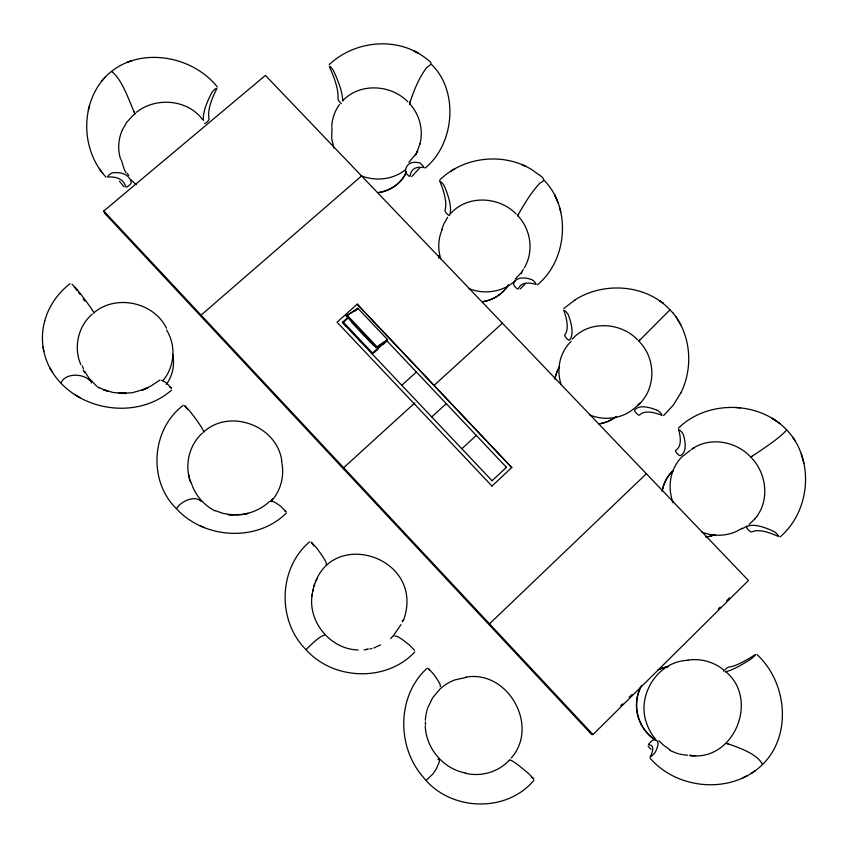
<?xml version="1.0" encoding="UTF-8"?>
<svg xmlns="http://www.w3.org/2000/svg" width="848" height="848" viewBox="0 0 848 848"><rect width="100%" height="100%" fill="white"/><g stroke="black" fill="none" stroke-linecap="round" stroke-linejoin="round"><path stroke-width="1.27" d="M306.202 649.536C310.495 645.328 319.198 636.127 324.392 635.247M425.42 725.125L425.463 721.966M331.769 126.808C332.024 118.837 334.727 110.961 339.486 104.558M425.283 720.27L425.897 715.277M311.926 596.049C321.668 523.29 427.816 554.465 403.319 620.842M312.181 594.459C307.591 621.743 330.497 649.377 358.153 649.971M425.071 168.105C455.281 143.577 458.514 90.185 431.526 64.522M366.294 313.94L511.747 467.566L357.22 304.146L364.47 312.022M332.003 127.815L331.674 138.394L333.836 148.018M343.482 468.859L343.652 467.725L414.789 402.948M217.279 86.931C191.256 54.102 135.214 45.474 105.014 77.295C79.903 104.537 81.026 150.319 106.042 177.2M419.834 144.213C423.703 130.157 419.59 114.533 409.785 103.848M286.359 512.987C257.008 542.455 203.944 539.063 176.32 508.577C147.7 480.657 151.463 429.077 183.316 405.291M386.646 340.557L372.007 353.817L387.483 339.582L357.835 308.259L346.164 315.986L376.056 347.616L386.646 340.557L506.447 467.343M426.056 714.281L426.714 711.345M44.785 320.703C39.92 337.801 42.644 356.828 52.173 371.837M312.7 591.554L313.166 589.646M88.319 110.293L89.496 105.597M419.93 143.884L416.834 152.598L417.629 151.177L415.488 155.004L416.262 153.615L408.853 162.318M533.975 780.234C506.139 813.72 449.122 811.07 422.929 776.736C396.504 746.622 396.928 695.339 427.169 668.192M427 710.391L427.562 708.472M409.52 103.795C413.612 91.16 418.626 78.355 426.608 67.66C432.915 63.123 432.671 63.473 425.198 57.802C397.15 36.241 354.411 40.577 329.257 64.618M44.753 320.788C48.824 306.107 57.961 293.005 70.002 283.751M439.667 180.115C463.856 156.096 505.397 151.834 533.848 170.978C537.706 174.985 549.674 178.917 539.879 183.115C530.912 192.793 524.053 204.326 517.609 215.784M441.819 229.331L443.663 224.275L447.627 217.3M409.478 103.753L410.178 101.686M313.58 586.954L314.597 584.092M427.901 707.539L432.65 697.766L440.218 688.809A46.089 45.008 83.9 0 1 455.122 679.831L466.527 677.34M402.217 621.902L402.895 620.068M442.179 229.532C438.14 238.648 437.759 249.185 440.716 258.661M122.409 129.818L126.564 122.515L134.154 114.13M122.43 129.765C118.285 138.892 117.512 149.545 120.596 159.106M414.789 651.953C386.455 682.333 333.434 680.435 306.022 649.674C276.999 620.863 278.218 568.361 309.605 541.83M678.358 428.176C707.19 399.896 758.971 400.542 786.817 430C814.684 459.34 810.614 510.984 780.107 536.879M663.581 415.626L673.492 404.931L680.87 392.847M680.827 392.953C693.41 367.767 691.025 335.267 673.195 313.166M524.276 267.883C534.017 251.676 530.943 229.808 518.181 216.145M315.785 581.293L317.152 578.59M401.03 624.584L393.324 635.756M517.566 215.731L518.584 213.972M521.912 271.636L523.386 269.282M521.085 273.628L522.039 272.134M756.723 516.57C769.602 499.302 766.306 473.725 751.964 458.344M426.374 780.255L433.158 773.694L436.201 769.115L439.391 761.769L439.211 759.14L437.939 759.299M543.96 180.179C571.234 207.378 567.778 259.848 537.441 284.833M420.046 167.618L411.778 176.532M563.825 308.502L575.209 299.789M163.113 380.349C173.914 367.491 176.034 348.284 168.413 333.349M511.206 758.059C539.773 725.93 507.666 669.263 465.425 677.245M749.102 524.467L755.049 518.69M755.017 518.732L756.755 516.527M491.988 480.848L506.532 467.227M171.529 390.144C135.457 421.838 72.621 410.262 49.958 368.032M355.068 310.993L357.835 308.259M357.22 304.146L337.069 322.187L491.957 486.042M521.17 272.78L515.383 278.939M271.286 501.232C280.349 491.236 284.366 477.032 282.034 463.761M376.056 347.616L387.483 339.582M102.004 80.867L105.014 77.295M640.017 339.751L638.682 341.225L669.941 309.849L673.185 313.156M524.965 284.175L520.195 288.945M635.3 407.369C656.098 392.317 656.999 359.881 639.593 341.935M669.984 309.891C646.77 284.398 603.946 281.292 575.114 299.842M572.135 339.264C588.735 320.152 620.736 322.007 637.601 339.825M451.051 213.113C467.916 194.627 499.398 196.503 516.209 214.078M509.224 760.296C498.327 772.093 480.943 777.075 465.393 773.249M620.725 705.663L622.602 703.808M629.174 697.3L631.983 694.512M718.288 608.991L720.164 607.136M726.725 600.628L729.545 597.84M592.996 734.569L748.445 580.498L265.413 75.408L103.774 211.004L104.675 213.272L591.65 734.485L592.996 734.569L103.774 211.004M342.952 100.488C360.018 82.585 391.087 84.429 407.856 101.813M393.663 635.576L390.557 638.491M489.529 623.831L646.367 473.746M491.872 486.148L511.842 467.449M638.003 404.846L639.996 402.991M461.853 448.751L476.353 435.342M431.77 416.898L446.313 403.595M434.208 385.268L502.376 323.194M401.835 385.204L416.41 372.007M202.534 432.978C189.019 444.946 184.27 465.319 190.609 482.152M374.424 352.312L378.208 348.92M382.936 344.67L385.776 342.126M515.425 280.434C503.352 292.136 484.356 294.839 468.976 288.627M348.242 317.057L342.369 322.431L492.073 480.742M348.645 317.64L342.952 322.685L346.535 326.491M269.643 501.401C261.226 509.256 250.054 514.068 238.564 514.81C211.724 514.227 244.489 515.86 247.998 513.305L244.955 513.973M201.071 315.138L361.566 175.949M92.358 314.025C78.069 326.109 73.246 347.669 80.91 364.725M649.95 757.974C676.153 788.852 728.125 794.353 759.278 767.493C792.795 739.043 787.993 682.841 756.893 654.486M634.399 408.217C622.432 418.774 604.518 420.958 589.89 415.064M203.902 431.759C230.211 408.015 277.264 425.972 281.78 460.93M786.297 430.349C778.888 438.819 761.917 449.578 750.671 457.252M93.725 312.838C115.932 293.949 153.774 302.079 166.484 328.229M405.439 169.738C393.175 179.681 375.547 181.557 361.036 175.759M136.358 112.328C155.619 96.884 187.249 99.163 202.375 119.324M750.724 457.295L752.399 456.15M751.476 773.259L755.526 770.525M746.887 526.089L742.127 528.876M742.053 528.166C730.404 536.19 714.8 537.261 701.784 532.067M346.164 315.986L357.019 309.266M692.392 448.751C710.105 436.688 735.364 441.204 749.918 456.203M690.495 450.224L681.94 456.818A43.916 41.944 49.1 0 0 673.1 470.449C669.04 480.742 669.231 492.508 673.132 502.822M451.104 170.978L455.164 168.593M747.236 775.719L742.806 777.902M147.965 387.642L142.029 390.239L150.796 386.084L160.028 380.021M380.625 644.946L376.205 646.791M691.576 449.217L694.12 447.977M176.564 508.524C180.327 501.963 194.171 494.638 201.305 501.348A5.13 0.721 -43 0 1 201.262 501.634M145.029 389.041L132.182 392.772L118.72 393.345L126.087 393.451L113.049 392.507L103.647 389.741L107.876 391.267L106.721 390.854M373.692 647.978L375.558 647.384M369.908 648.985L371.806 648.519M61.035 382.851C65.381 372.569 84.652 373.014 91.383 382.066A5.088 1.23 -42.1 0 1 91.213 383.042M366.325 649.292L368.339 648.943M687.823 660.157C700.384 658.154 713.634 661.79 723.503 669.782M364.068 649.854L367.004 649.515M695.699 755.579L690.738 755.812M688.343 660.306C657.868 660.846 636.074 695.424 646.706 723.492A45.75 43.746 67.4 0 0 655.387 738.968M689.604 755.292L691.544 755.292M232.522 514.842L223.278 513.453L215 510.528M687.664 755.218L682.831 754.709M690.06 755.536C733.923 761.737 759.564 699.367 725.74 671.701M735.523 407.443L740.421 407.824M533.604 778.771L531.95 777.404M679.969 754.137L681.877 754.519M465.52 772.984C443.493 769.062 426.237 748.572 425.251 726.344M414.502 650.342L409.531 645.137A106.191 7.876 46 0 0 395.051 636.233M677.149 753.374L679.025 753.883M726.407 743.389C738.322 747.226 757.147 753.83 762.267 764.069M726.46 743.346L728.114 743.866M676.227 753.066L669.92 750.459M199.481 499.684L200.764 500.415M104.887 390.197L99.163 387.547M199.937 525.696L204.485 527.689M521.902 164.618L526.014 166.484M657.211 410.284L657.688 410.517A4.6 1.325 46.7 0 1 661.376 413.909L662.012 415.297L660.221 414.683A105.12 29.203 45.8 0 0 639.996 414.672L639.233 415.181A3.551 0.996 46.9 0 1 636.35 413.167A3.551 0.996 46.9 0 1 634.548 410.167L635.12 409.457A102.152 28.419 45.9 0 1 657.211 410.284M214.82 510.835C204.612 505.514 196.354 496.451 192.252 485.671M75.61 395.083L79.935 397.68M88.393 379.13L90.344 380.614M670.344 750.056L663.507 745.18L658.949 740.76M776.111 420.809L772.04 418.234L779.948 423.608M326.024 564.408L326.427 564.365A103.392 7.706 46.9 0 0 316.103 547.331L311.248 542.158L312.329 543.706A106.201 7.908 46.9 0 1 313.951 545.921M97.446 386.794L99.025 387.949M284.939 510.962L286.041 511.757L281.165 506.68A104.007 7.982 46.5 0 0 271.402 501.73M96.704 386.169L89.241 378.547L84.609 371.223M373.682 345.613L351.888 322.558M365.689 336.476L364.916 334.865M650.988 749.431L648.148 746.261M346.97 314.979L376.883 346.62M343.037 321.848L372.675 353.224M351.909 332.183L353.711 334.08M356.393 336.921L361.778 342.613M131.08 179.744L132.309 181.08A43.322 40.821 -1.3 0 0 136.411 184.705M124.041 186.857L119.494 181.186M126.924 173.183L128.811 175.398M72.048 284.207L76.733 289.094A104.622 7.526 47.7 0 1 94.117 313.113M429.289 669.899L428.42 668.584L433.339 673.821A104.431 7.674 46.4 0 1 440.133 686.551M99.788 169.282L102.64 173.246M533.636 778.761L528.484 773.44A109.445 7.685 45.6 0 0 509.606 759.861L509.415 760.115M676.015 316.802L680.753 324.826M792.806 437.239L795.329 441.193M166.621 329.989L168.01 332.49M124.561 170.088L125.801 172.473M111.841 71.688C122.366 79.67 128.928 100.573 134.991 113.897M83.199 370.057L84.503 372.654M439.211 759.14L439.423 760.041M556.553 198.93L554.571 194.658L558.228 203.266M124.2 169.271L121.306 159.922M134.164 111.735L135.033 113.865M82.341 365.944L83.39 368.615M190.98 481.982L191.892 484.759M801.265 453.956L803.84 463.029M561.09 384.526C557.984 374.848 558.185 364.078 562.118 354.665A43.216 41.541 36 0 1 571.107 341.384M560.793 212.212L559.648 207.696M189.316 477.827L189.952 480.721M281.462 460.92L281.843 462.817M43.047 346.991L43.82 351.316M188.881 474.891L189.168 476.852M653.819 739.064A40.386 38.679 67.6 0 1 640.293 687.855M659.85 669.051A40.386 38.679 67.6 0 1 667.758 666.74M655.557 740.156A40.407 38.701 67.6 0 1 641.735 685.343M657.518 670.185A40.407 38.701 67.6 0 1 667.927 666.719M723.609 671.351A3.636 0.583 -42.2 0 1 728.305 667.164L729.28 666.973A105.237 16.419 -41.6 0 0 753.225 655.928L755.345 654.688L754.688 655.642A4.696 0.774 -42 0 1 750.777 659.14L750.236 659.5A102.481 16.027 -41.6 0 1 725.485 671.764M172.61 354.263A39.453 37.937 -12.8 0 1 166.314 384.483M74.274 287.027A107.601 7.717 47.8 0 1 77.168 290.747M78.514 292.518A107.601 7.717 47.8 0 1 79.797 294.224M83.252 298.941A107.601 7.717 47.8 0 1 84.758 301.061M161.586 380.466A103.255 7.992 47 0 1 166.717 383.243L171.497 388.236L170.639 387.674A106.095 8.226 47 0 0 169.399 386.911M272.494 499.09A39.549 38.785 -16 0 1 270.809 501.338M272.473 498.995A39.57 38.796 -16 0 1 270.798 501.242M187.397 409.224A106.392 7.844 47.4 0 0 186.083 407.496L184.716 405.715L189.56 410.814A103.509 7.653 47.3 0 1 204.018 432.247M714.959 534.643A38.87 37.195 49.8 0 1 707.221 536.826M662.235 490.579A38.87 37.195 49.8 0 1 673.132 470.587M715.15 534.558A38.881 37.217 49.8 0 1 705.621 536.985M662.246 491.363A38.881 37.217 49.8 0 1 673.301 470.481M616.167 416.569A38.266 36.856 36.6 0 1 599.239 423.905M555.366 376.703A38.266 36.856 36.6 0 1 559.426 367.004M616.316 416.432A38.277 36.877 36.6 0 1 599.366 423.777M554.931 379.13A38.277 36.877 36.6 0 1 559.542 366.845M508.196 285.172A37.821 36.284 21.1 0 1 482.47 301.814M438.819 257.983A37.821 36.284 21.1 0 1 439.412 255.46M508.291 284.97A37.842 36.305 21.1 0 1 482.544 301.623M438.882 257.781A37.842 36.305 21.1 0 1 439.465 255.248M406.468 172.112A37.588 35.637 11.8 0 1 378.166 192.75M406.51 171.868A37.598 35.648 11.8 0 1 378.197 192.517M341.384 103.647A3.519 0.922 51.4 0 1 338.045 99.205L338.023 97.891A103.509 26.373 52.3 0 0 330.307 68.741L329.331 66.282L330.275 66.769A4.558 1.23 51.8 0 1 333.487 70.734L333.783 71.327A100.658 25.737 52.2 0 1 342.719 101.06M204.675 123.511A3.487 1.124 -43 0 0 209.021 119.324L208.926 118.052A100.986 31.842 -44.3 0 1 215.901 90.588L216.929 88.372L215.752 88.69A4.505 1.484 -43.4 0 0 212.127 92.178L211.799 92.729A98.336 31.069 -44.2 0 0 203.361 120.617M563.867 310.347L564.482 312.223A102.131 28.525 49.2 0 1 565.118 334.398L564.683 335.257A3.519 0.986 48.1 0 0 566.57 338.352A3.519 0.986 48.1 0 0 569.305 340.218L569.93 339.56A99.428 27.793 49.1 0 0 568.499 315.35L568.277 314.831A4.537 1.314 48.3 0 0 565.139 310.93L563.878 310.283M778.697 536.339L776.556 535.671A108.374 29.235 44.1 0 0 752.346 531.696L751.339 531.972A3.636 1.007 45.2 0 1 748.222 529.724A3.636 1.007 45.2 0 1 746.579 526.862L747.385 526.375A105.247 28.472 44.2 0 1 773.683 531.399L774.224 531.696A4.717 1.336 44.9 0 1 778.061 535.247L778.697 536.339M439.911 181.408L440.727 183.55A102.343 27.507 51 0 1 445.136 209.445L444.946 210.548A3.498 0.954 49.9 0 0 446.981 213.791A3.498 0.954 49.9 0 0 449.482 215.424L449.864 214.523A99.566 26.829 50.9 0 0 444.458 186.39L444.193 185.829A4.526 1.272 50.2 0 0 441.024 181.896L439.932 181.345M513.528 283.688L513.485 284.059A3.509 0.975 48.8 0 0 515.446 287.218A3.509 0.975 48.8 0 0 518.075 288.977L518.594 288.214A102.926 28.811 47.7 0 1 534.59 284.027L536.106 284.377L535.364 282.882A4.526 1.304 48.8 0 0 531.844 279.66L531.431 279.49A100.096 28.016 47.8 0 0 513.814 283.105L513.528 283.688M650.352 756.723L651.847 755.801A4.77 0.795 -42.9 0 0 655.218 752.197L655.43 751.837A106.148 17.193 -43.4 0 0 654.349 739.785L653.522 739.827A3.678 0.594 -42.8 0 0 650.405 742.233A3.678 0.594 -42.8 0 0 648.476 744.724L649.102 744.883A109.275 17.702 -43.5 0 1 650.904 755.568L650.352 756.723M423.799 167.512L422.495 167.459A102.142 28.143 49.4 0 0 410.22 175.335L409.923 176.31A3.509 0.943 50.5 0 1 407.506 174.762A3.509 0.943 50.5 0 1 405.408 171.476L405.524 170.3A99.407 27.348 49.5 0 1 419.209 162.795L419.58 162.911A4.526 1.261 50.5 0 1 422.94 165.985L423.799 167.512M107.601 176.734L109.222 176.978A104.855 34.164 -40.3 0 1 125.462 185.913L125.928 186.899A3.53 1.145 -41.7 0 0 128.843 185.638A3.53 1.145 -41.7 0 0 131.175 182.638L130.931 181.483A101.866 33.199 -40.4 0 0 112.954 172.748L112.498 172.833A4.569 1.537 -41.6 0 0 108.533 175.494L107.601 176.734M678.623 429.66L679.057 431.346A103.053 29.161 47.5 0 1 676.132 450.002L675.464 450.648A3.583 1.007 46.3 0 0 677.202 453.595A3.583 1.007 46.3 0 0 680.17 455.694L681.029 455.259A100.393 28.397 47.4 0 0 683.34 434.748L683.159 434.271A4.611 1.336 46.4 0 0 680.054 430.392L678.623 429.66M131.716 60.696L127.423 62.201L131.705 60.717M417.894 52.958L414.004 50.922L417.841 52.936M663.39 303.404L659.627 300.69L663.39 303.414"/></g></svg>
